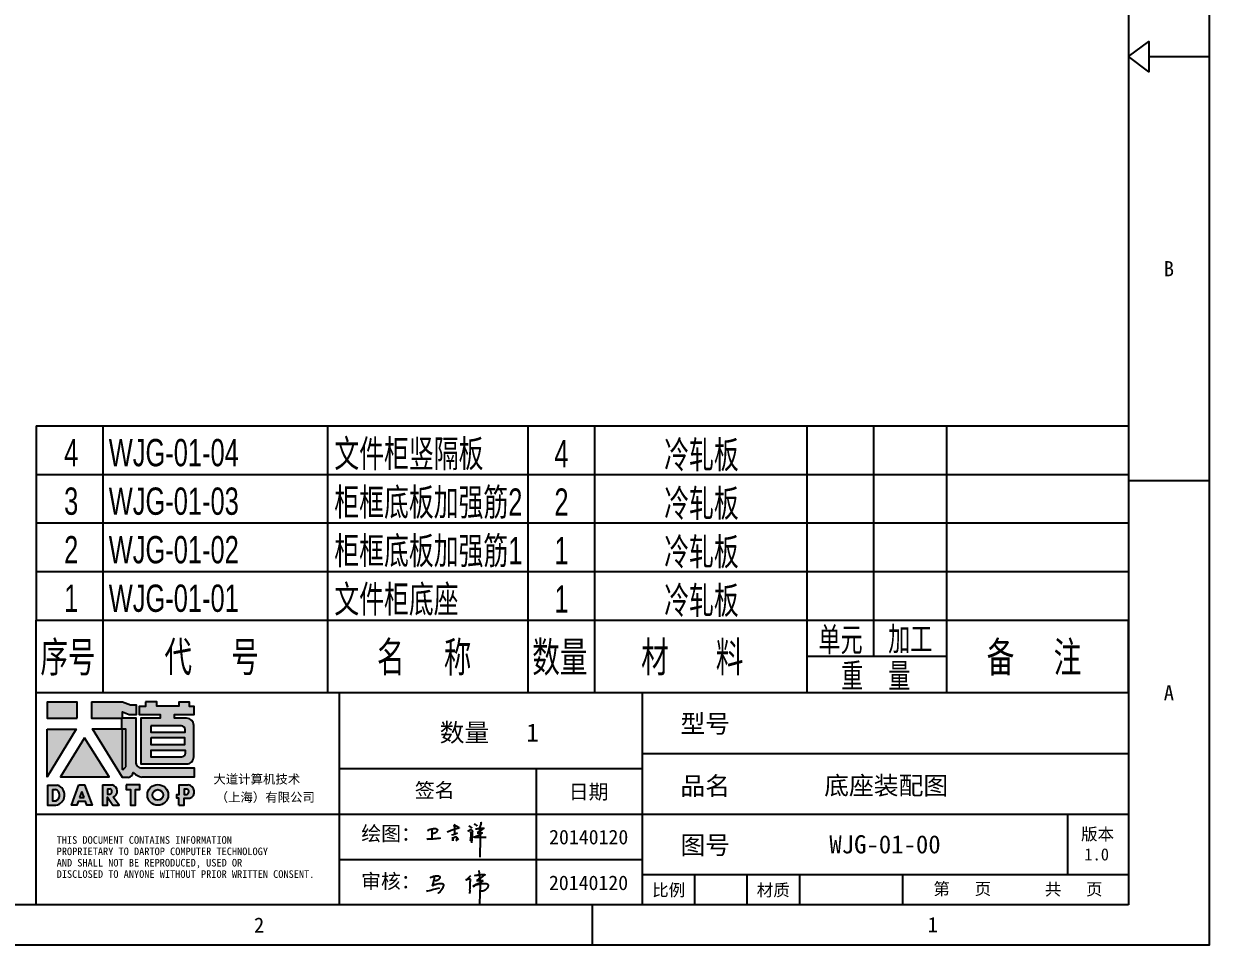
# Model space of a CAD drawing. Header units: millimetres. Extents: x 10653 to 40244, y 19163 to 29561.
# Drawn here: x 19958 to 21330, y 21676 to 22744 of the extents above; entities that cross this region are included whole.
import ezdxf
from ezdxf.enums import TextEntityAlignment as Align

# ---------------------------------------------------------------- set-up
doc = ezdxf.new("R2010")
doc.units = ezdxf.units.MM
for name, color, linetype in [('1轮廓实线层', 7, 'Continuous'), ('2细线层', 4, 'Continuous'), ('4', 7, 'Continuous'), ('6文字层', 3, 'Continuous'), ('print', 30, 'Continuous'), ('图框层', 7, 'Continuous')]:
    doc.layers.add(name, color=color, linetype=linetype)
doc.styles.add('Dartop', font='')
doc.styles.add('hzHT', font='simhei.ttf')
doc.styles.add('PC_TEXTSTYLE', font='arial.ttf', dxfattribs={"width": 0.8})
doc.styles.get('Dartop').set_extended_font_data('FangSong_GB2312')

# ---------------------------------------------------------------- blocks, each defined once
blk = doc.blocks.new('dadao')
for p, q in [((48, 19.2), (44.9, 10.4)), ((51.2, 10.4), (48, 19.2)), ((44.9, 10.4), (51.2, 10.4))]:
    blk.add_line(p, q)
for points in [[(41.8, 121.6), (41.8, 143.7), (-0.4, 143.7), (-0.4, 121.6), (41.8, 121.6)], [(104.8, 122), (104.8, 130.3), (114.1, 126.3), (124.2, 126.3), (124.2, 139.6), (115.9, 139.6), (105.1, 143.9), (61.5, 143.9)], [(61.7, 144), (61.7, 121.3), (103.9, 121.3)], [(113.4, 38.7), (105.1, 38.7), (63, 106.5), (103.9, 106.5), (103.9, 120.9), (103.9, 121.3)], [(109.7, 53.6), (109.7, 106.2), (104.3, 106.2), (104.3, 50.4), (106.6, 50.4)], [(144.6, 94.4), (144.6, 84.8), (192, 84.8), (192, 94.1), (144.9, 94.1)], [(120.2, 45), (119.5, 45), (119.5, 44.6)], [(0, 28), (0, 0), (11.8, 0)], [(0.1, 28), (14, 28)], [(7.1, 21.8), (7.1, 6.1), (12, 6.1)], [(7.1, 21.8), (11.4, 21.8)], [(76.8, 28.2), (76.8, 0), (84.1, 0), (84.1, 11.1), (91.6, -0.1), (100.3, -0.1), (91.7, 11.1)], [(76.8, 28.2), (90.6, 28.2)], [(84, 22.7), (84, 15.3), (87.2, 15.3)], [(84, 22.7), (87.3, 22.7)], [(183.7, 0), (183.7, 9.6), (180.6, 9.6), (180.6, 14.9), (183.8, 14.9), (183.8, 28.1), (196.1, 28.1), (196.5, 28.1)], [(194.9, 22.3), (190.8, 22.3), (190.8, 15), (194.4, 15)], [(183.7, 0), (190.9, 0), (190.9, 9.6), (198.8, 9.6)]]:
    blk.add_lwpolyline(points)
blk.add_lwpolyline([(137.1, 144.2), (137.1, 137.9), (128.3, 137.9), (128.3, 126.5), (157.3, 126.5), (157.3, 121.5), (130.3, 121.5), (130.3, 57.5), (194.4, 57.5, 0.414214), (204.4, 67.5), (204.4, 111.3, 0.414214), (194.4, 121.3), (177.5, 121.3), (177.5, 126.3), (204.7, 126.3), (204.7, 137.7), (198.2, 137.7), (198.2, 143.9), (183.3, 143.9), (183.3, 138), (153, 138), (153, 144.2), (137.1, 144.2)], format="xyb", close=True)
for points in [[(104.8, 122), (123.4, 122), (123.4, 60, 0.414214), (131.4, 52), (204.8, 52), (204.8, 39.1), (131.7, 39.1)], [(144.3, 110.8), (144.3, 101.8), (192.3, 101.8), (192.3, 105.5, 0.414214), (187.3, 110.5), (144.3, 110.5)], [(144.6, 77), (144.6, 67.5), (187.6, 67.5, 0.414214), (192.6, 72.5), (192.6, 76.4), (144.6, 76.4)]]:
    blk.add_lwpolyline(points, format="xyb")
for points in [[(-0.3, 106.2), (40.4, 106.2), (-0.3, 39.7), (-0.3, 106.2)], [(51.7, 94.1), (18.4, 39.3), (86.2, 39.3)], [(43.8, 28.2), (51.8, 28.2), (62.6, -0.1), (55, -0.1), (53.2, 5), (42.9, 5), (41.1, 0), (33.6, 0)], [(110, 28.1), (110, 21.9), (116, 21.9), (116, -0.1), (123.2, -0.1), (123.2, 22), (129.2, 22), (129.2, 28.1), (110, 28.1)]]:
    blk.add_lwpolyline(points, close=True)
for radius in [14.5, 7.44]:
    blk.add_circle((154.2, 14.2), radius)
for centre, radius, start, end in [((99.2, 60.7), 12.6, 305.6399, 325.969), ((111.6, 46.7), 8.19, 282.9811, 347.6627), ((136, 61.7), 22.9, 226.7358, 259.3209), ((8.5, 13.9), 8.49, 294.2143, 69.7177), ((9.6, 14.2), 14.4, 278.6604, 72.3203), ((86.4, 19), 3.8, 282.527, 76.7196), ((88.6, 19.4), 8.95, 290.6073, 77.2124), ((193.7, 18.7), 3.8, 280.9891, 72.5513), ((195.7, 18.6), 9.51, 288.8959, 85.2442)]:
    blk.add_arc(centre, radius, start, end)
blk = doc.blocks.new('PC_MXB_BLOCK')
at = {"layer": '1轮廓实线层'}
for p, q in [((-180, 8), (-180, 0)), ((0, 8), (0, 0))]:
    blk.add_line(p, q, dxfattribs=at)
at = {"layer": '2细线层'}
for p, q in [((-180, 8), (0, 8)), ((-169, 8), (-169, 0)), ((-132, 8), (-132, 0)), ((-99, 8), (-99, 0)), ((-88, 8), (-88, 0)), ((-53, 8), (-53, 0)), ((-42, 8), (-42, 0)), ((-30, 8), (-30, 0)), ((-180, 0), (0, 0))]:
    blk.add_line(p, q, dxfattribs=at)
at = {"layer": '6文字层', "style": 'PC_TEXTSTYLE'}
for tag, width, p, p2 in [('序号', 0.769182, (-178.38, 1.35), (-170.09, 1.35)), ('代号', 3.14773, (-168.05, 1.35), (-134.11, 1.35)), ('名称', 2.802424, (-130.87, 1.2), (-100.28, 1.2)), ('数量', 0.817449, (-97.88, 1.2), (-89, 1.2)), ('材料', 2.943328, (-86.43, 1.01), (-54.3, 1.01)), ('单重', 0.854038, (-52.21, 0.89), (-43, 0.89)), ('总重', 0.958888, (-41.2, 1.27), (-30.86, 1.27)), ('备注', 2.494074, (-28.61, 1.02), (-1.16, 1.02))]:
    blk.add_attdef(tag, text='', height=4.5, dxfattribs=dict(at, width=width)).set_placement(p, p2, align=Align.FIT)
blk = doc.blocks.new('PC_MXBTITLERECORD')
at = {"layer": '1轮廓实线层'}
for p, q in [((-180, 0), (-180, 12)), ((0, 0), (0, 12))]:
    blk.add_line(p, q, dxfattribs=at)
at = {"layer": '2细线层'}
for p, q in [((-169, 12), (-169, 0)), ((-132, 12), (-132, 0)), ((-99, 12), (-99, 0)), ((-88, 12), (-88, 0)), ((-53, 12), (-53, 0)), ((-42, 12), (-42, 6)), ((-30, 12), (-30, 0)), ((-30, 6), (-53, 6))]:
    blk.add_line(p, q, dxfattribs=at)
at = {"style": 'PC_TEXTSTYLE', "flags": 1}
blk.add_attdef('Fo oFShowMe', (-53, 6), '', height=0.00000005, dxfattribs=at)
at = {"layer": '6文字层', "style": 'PC_TEXTSTYLE', "width": 0.667}
for s, height, p in [('单元', 4, (-47.45, 8.84)), ('加工', 4, (-35.96, 8.94)), ('序号', 5, (-174.77, 6)), ('代     号', 5, (-151.09, 6)), ('名     称', 5, (-116.06, 6)), ('数量', 5, (-93.71, 6)), ('材      料', 5, (-71.89, 6)), ('备     注', 5, (-15.57, 6)), ('重    量', 4, (-41.65, 2.94))]:
    blk.add_text(s, height=height, dxfattribs=at).set_placement(p, align=Align.MIDDLE)
blk = doc.blocks.new('h')
for p, q in [((20773.3, -2331.8), (20775.3, -2338.7)), ((20789.1, -2340.9), (20773.5, -2331.9)), ((20768.1, -2360.9), (20773, -2359.1)), ((20773, -2359.1), (20784.1, -2355.2)), ((20775.3, -2338.7), (20775.6, -2351.2)), ((20775.6, -2351.2), (20775.5, -2357.3)), ((20845.7, -2343.5), (20848.4, -2353)), ((20848.4, -2353), (20848.9, -2370.3)), ((20769.5, -2366.9), (20769.8, -2370.6)), ((20769.8, -2370.6), (20770.9, -2378)), ((20770.9, -2378), (20771.5, -2370.6)), ((20772.4, -2369.3), (20774.9, -2367.8)), ((20782.2, -2369.2), (20780, -2377.1)), ((20780, -2377.1), (20788.3, -2371.3)), ((20780.1, -2366.4), (20780.8, -2366.4)), ((20781.9, -2367.4), (20782.2, -2369.2)), ((20848.9, -2370.3), (20847.9, -2424))]:
    blk.add_line(p, q)
for points in [[(20832.1, -2329.2, -0.053561), (20834.9, -2330.3, -0.075272), (20836.7, -2331.5, -0.005295), (20837.8, -2332.6, -0.009337), (20838.5, -2333.3, -0.026146), (20839, -2334, -0.016644), (20839.8, -2335.1)], [(20847.6, -2340.2, 0.021784), (20849.6, -2335.9, 0.028296), (20850.8, -2332.4, 0.008136), (20851.9, -2328.2, 0.028913), (20852.2, -2327, 0.08193), (20852.1, -2325.9, 0.075058), (20851.7, -2324.7, 0.275043)], [(20699.1, -2348.2, -0.029745), (20704.6, -2345.4, -0.046842), (20708.4, -2344.2, -0.00919), (20714.3, -2343, -0.018517), (20717.2, -2342.5, -0.037841), (20720.3, -2342.4, -0.039541), (20723.2, -2342.8, -0.149785), (20726, -2344.3, -0.204935), (20726.9, -2346.6, -0.074872), (20726.5, -2348.3, -0.061615), (20725.6, -2350.3, -0.034204), (20723.8, -2352.6, -0.045776), (20722.3, -2354.1, -0.054985), (20720.4, -2355.3, -0.036348), (20717.3, -2356.5, -0.067752), (20715.7, -2356.8, -0.043553), (20713.2, -2356.7)], [(20755, -2351.9, -0.024077), (20759.9, -2350.1, -0.013147), (20768.7, -2346.5, -0.00522), (20775.4, -2344.1, -0.018517), (20777.3, -2343.4, -0.008274), (20786.3, -2341, -0.039541), (20788.3, -2340.8, -0.079216), (20789.4, -2341, -0.204935)], [(20813.5, -2350.1, 0.007348), (20815.9, -2348.7, 0.008421), (20818, -2347.3, 0.009459), (20819.7, -2346.2, -0.016325), (20820.7, -2345.5, -0.173771), (20821.8, -2345.3, -0.085159), (20823.9, -2346, -0.125883), (20826, -2347.9, -0.160659), (20826.6, -2350.1, -0.010447), (20826.5, -2352.3, -0.008247), (20826.2, -2355.1, -0.002698), (20825.3, -2374, 0.001562), (20823.9, -2383.7, 0.016137)], [(20816.8, -2335, -0.053561), (20819.6, -2336.1, -0.075272), (20821.3, -2337.3, -0.005295), (20822.5, -2338.5, -0.009337), (20823.1, -2339.1, -0.026146), (20823.7, -2339.8, -0.016644), (20824.5, -2340.9)], [(20836, -2343.7, -0.02797), (20842.1, -2342.6, -0.048868), (20845.6, -2342.2, -0.00919), (20851.1, -2341.4, -0.018517), (20853.9, -2341.1, -0.037841), (20856.7, -2341.2, -0.039541), (20859.4, -2341.6, -0.018282), (20840.6, -2354.7, -0.000937)], [(20696.6, -2372.4, 0.002073), (20710.6, -2371.9, 0.016137), (20719.6, -2371.3, 0.008314), (20736.9, -2369.3)]]:
    blk.add_lwpolyline(points, format="xyb")
for points in [[(20711.3, -2343.5), (20711.3, -2343.5), (20711.5, -2355.8), (20710.7, -2368), (20710.6, -2371.9)], [(20821.5, -2350.6), (20822.4, -2359.2), (20822.2, -2364.9), (20821.7, -2369), (20821.3, -2376.3), (20823.6, -2368.5), (20827.2, -2366.3), (20829.5, -2366.3)], [(20840.6, -2354.7), (20850, -2354.7), (20855, -2354.3), (20845.9, -2361.1), (20840.5, -2364), (20833, -2367.5), (20863.2, -2367.4), (20865.9, -2367.3)]]:
    blk.add_lwpolyline(points)
for centre, radius, start, end in [((20773.7, -2371.2), 2.3, 121.9907, 163.6016), ((20787.5, -2406), 40.3, 100.6183, 108.2482), ((20780.8, -2367.6), 1.15, 9.4675, 90)]:
    blk.add_arc(centre, radius, start, end)
blk = doc.blocks.new('马伟')
for p, q in [((-966.61, 33464.64), (-966.18, 33461.02)), ((-967.75, 33458.39), (-969.23, 33457.58)), ((-966.68, 33458.96), (-967.75, 33458.39)), ((-967.69, 33460.16), (-965.8, 33460.16)), ((-964.79, 33460.25), (-966.68, 33458.96)), ((-966.11, 33458.34), (-966.27, 33450.03)), ((-966.18, 33461.02), (-966.11, 33458.34)), ((-965.8, 33460.16), (-964.79, 33460.25))]:
    blk.add_line(p, q)
for points in [[(-988.1, 33461.47, -0.029745), (-987.24, 33461.9, -0.046842), (-986.65, 33462.09, -0.00919), (-985.74, 33462.27, -0.018517), (-985.28, 33462.34, -0.037841), (-984.81, 33462.35, -0.039541), (-984.36, 33462.3, -0.149785), (-983.92, 33462.06, -0.204935), (-983.79, 33461.71, -0.074872), (-983.84, 33461.44, -0.061615), (-983.99, 33461.13, -0.034204), (-984.26, 33460.78, -0.045776), (-984.5, 33460.55, -0.054985), (-984.79, 33460.36, -0.036348), (-985.28, 33460.17, -0.067752), (-985.52, 33460.13, -0.043553), (-985.9, 33460.15)], [(-968.61, 33462.39, -0.02797), (-967.39, 33462.61, -0.048868), (-966.69, 33462.69, -0.00919), (-965.57, 33462.85, -0.018517), (-965.02, 33462.9, -0.037841), (-964.45, 33462.89, -0.039541), (-963.91, 33462.8, -0.018282), (-967.69, 33460.16, -0.000937)], [(-969.23, 33457.58, -0.029745), (-967.89, 33458.26, -0.046842), (-966.97, 33458.55, -0.00919), (-965.55, 33458.84, -0.018517), (-964.84, 33458.94, -0.037841), (-964.1, 33458.97, -0.039541), (-963.4, 33458.88, -0.149785), (-962.72, 33458.51, -0.204935), (-962.51, 33457.97, -0.074872), (-962.59, 33457.54, -0.061615), (-962.82, 33457.07, -0.034204), (-963.24, 33456.51, -0.045776), (-963.62, 33456.15, -0.054985), (-964.07, 33455.86, -0.036348), (-964.83, 33455.56, -0.067752), (-965.21, 33455.5, -0.043553), (-965.8, 33455.53)]]:
    blk.add_lwpolyline(points, format="xyb")
blk.add_lwpolyline([(-986.2, 33462.18), (-986.2, 33462.18), (-986.48, 33460.41), (-986.96, 33458.75), (-987.27, 33457.73)])
for centre, radius, start, end in [((-1024.37, 33516.09), 76.26, 313.3661, 315.2961), ((-1060.51, 33743.61), 296.64, 283.9189, 284.9715), ((-982.39, 33449.28), 9.75, 113.2024, 120.0175), ((-984.68, 33454.62), 3.94, 102.4749, 113.2024), ((-978.97, 33428.8), 30.39, 100.3687, 102.4749), ((-983.09, 33451.33), 7.49, 96.1253, 100.3687), ((-983.49, 33455.04), 3.75, 87.457, 96.1253), ((-983.47, 33455.36), 3.43, 78.3996, 87.457), ((-987.67, 33459.4), 5.64, 324.0948, 331.3784), ((-982.99, 33457.72), 1.02, 44.3247, 78.3996), ((-983.29, 33457.19), 0.754, 319.5731, 337.4855), ((-985.37, 33458.85), 3.39, 324.9107, 333.3484), ((-983.72, 33458.23), 1.65, 326.7678, 340.871), ((-982.66, 33458.04), 0.567, 357.9984, 44.3247), ((-983.22, 33458.06), 1.12, 340.871, 357.9984), ((-979.68, 33473.45), 14.92, 299.2655, 300.9495), ((-945.89, 33348.42), 115.17, 102.4659, 103.2053), ((-970.74, 33460.39), 0.488, 52.3757, 91.2912), ((-1399.63, 33474.22), 429.46, 357.5657, 358.0573), ((-970.9, 33460.46), 0.559, 357.1968, 33.7052), ((-983.48, 33461.29), 13.17, 352.9125, 354.8027), ((-978.54, 33460.84), 8.21, 354.8027, 357.1968), ((-990.31, 33458.65), 3.19, 281.077, 291.2126), ((-985.32, 33457.16), 2.51, 283.8163, 294.0305), ((-984.78, 33455.92), 1.16, 294.8364, 309.9011), ((-1000.24, 33470.18), 22.19, 316.9196, 320.5887), ((-729.89, 33419.63), 243.4, 171.4102, 171.7681)]:
    blk.add_arc(centre, radius, start, end)

msp = doc.modelspace()

# ---------------------------------------------------------------- hatches: boundary and pattern name
for points in [[(20019.804, 21957.777), (19984.811, 21957.777), (19984.811, 21939.494), (20019.804, 21939.494)], [(20018.678, 21926.703), (19984.905, 21926.703), (19984.905, 21871.561)], [(20028.039, 21916.696), (20000.432, 21871.194), (20056.648, 21871.194)], [(20092.343, 21861.883), (20076.367, 21861.883), (20076.367, 21856.815), (20081.352, 21856.815), (20081.352, 21838.55), (20087.32, 21838.55), (20087.32, 21856.827), (20092.343, 21856.827)]]:
    msp.add_hatch(color=0).paths.add_polyline_path(points)
h = msp.add_hatch(color=0)
h.paths.add_polyline_path([(20072.098, 21946.666), (20079.821, 21943.329), (20088.171, 21943.329), (20088.171, 21954.38), (20081.283, 21954.38), (20072.307, 21957.925), (20036.339, 21957.925), (20036.339, 21939.235), (20071.335, 21939.235), (20071.335, 21938.857), (20071.335, 21926.912), (20037.399, 21926.912), (20072.305, 21870.737), (20079.217, 21870.737, 0.27937482), (20084.263, 21875.644), (20084.263, 21875.902), (20084.872, 21875.902, 0.14314537), (20094.388, 21871.06), (20155.043, 21871.06), (20155.043, 21881.714), (20094.13, 21881.714, -0.41421356), (20087.495, 21888.348), (20087.495, 21939.826), (20072.098, 21939.826)])
h.paths.add_polyline_path([(20071.688, 21926.673), (20076.135, 21926.672), (20076.135, 21883.073, -0.08893574), (20073.558, 21880.422), (20071.672, 21880.422)], flags=16)
h = msp.add_hatch(color=0)
h.paths.add_polyline_path([(20154.938, 21952.833), (20149.542, 21952.833), (20149.542, 21957.967), (20137.206, 21957.967), (20137.206, 21953.09), (20112.023, 21953.09), (20112.023, 21958.224), (20098.833, 21958.224), (20098.833, 21952.995), (20091.545, 21952.995), (20091.545, 21943.531), (20115.595, 21943.531), (20115.595, 21939.345), (20093.185, 21939.345), (20093.185, 21886.347), (20146.388, 21886.347, 0.41421356), (20154.681, 21894.641), (20154.681, 21930.934, 0.41421356), (20146.388, 21939.228), (20132.324, 21939.228), (20132.324, 21943.335), (20154.938, 21943.335)])
h.paths.add_polyline_path([(20140.512, 21930.243, -0.41421356), (20144.659, 21926.097), (20144.659, 21923.056), (20104.827, 21923.056), (20104.827, 21930.243)], flags=16)
h.paths.add_polyline_path([(20144.401, 21916.638), (20144.401, 21908.937), (20105.084, 21908.937), (20105.084, 21916.638)], flags=16)
h.paths.add_polyline_path([(20144.915, 21902.006), (20144.915, 21898.708, -0.41421356), (20140.769, 21894.562), (20105.084, 21894.562), (20105.084, 21902.006)], flags=16)
h = msp.add_hatch(color=0)
h.paths.add_polyline_path([(19996.739, 21861.8), (19985.153, 21861.8), (19985.153, 21838.619), (19994.911, 21838.619, 0.79301591)])
h.paths.add_polyline_path([(19995.083, 21843.695), (19991.032, 21843.695), (19991.032, 21856.724), (19994.636, 21856.724, -0.67136089)], flags=16)
h = msp.add_hatch(color=0)
h.paths.add_polyline_path([(20028.127, 21861.991), (20021.515, 21861.991), (20013.011, 21838.594), (20019.275, 21838.594), (20020.748, 21842.741), (20029.233, 21842.741), (20030.739, 21838.544), (20037.053, 21838.544)])
h.paths.add_polyline_path([(20027.612, 21847.21), (20022.355, 21847.21), (20024.935, 21854.562)], flags=16)
h = msp.add_hatch(color=0)
h.paths.add_polyline_path([(20060.267, 21861.975), (20048.872, 21861.975), (20048.872, 21838.581), (20054.893, 21838.581), (20054.893, 21847.855), (20061.083, 21838.498), (20068.359, 21838.498), (20061.236, 21847.796, 0.74405494)])
h.paths.add_polyline_path([(20054.838, 21851.318), (20054.838, 21857.461), (20057.53, 21857.461, -0.79680897), (20057.489, 21851.318)], flags=16)
h = msp.add_hatch(color=0)
h.paths.add_polyline_path([(20101.028, 21850.362, 1), (20125.05, 21850.362, 1)])
h.paths.add_polyline_path([(20119.209, 21850.362, -1), (20106.869, 21850.362, -1)], flags=16)
h = msp.add_hatch(color=0)
h.paths.add_polyline_path([(20148.09, 21861.919), (20147.745, 21861.919), (20137.586, 21861.919), (20137.586, 21851.001), (20134.891, 21851.001), (20134.891, 21846.57), (20137.543, 21846.57), (20137.543, 21838.622), (20143.473, 21838.622), (20143.473, 21846.601), (20149.989, 21846.601, 0.81230381)])
h.paths.add_polyline_path([(20143.385, 21851.032), (20143.385, 21857.138), (20146.76, 21857.138, -0.77821343), (20146.415, 21851.032)], flags=16)

# ---------------------------------------------------------------- linework, layer by layer
at = {"color": 0}
for p, q in [((21236.803, 23687.922), (21236.803, 21723.03)), ((21260.194, 22705.476), (21330.369, 22705.476)), ((21330.369, 22214.253), (21236.803, 22214.253)), ((21236.803, 21968.642), (19972.239, 21968.642)), ((19972.239, 21723.03), (19972.239, 21968.642)), ((20323.112, 21968.642), (20323.112, 21723.03)), ((20673.986, 21723.03), (20673.986, 21968.642)), ((20673.986, 21898.467), (21236.803, 21898.467)), ((20323.112, 21880.923), (20673.986, 21880.923)), ((20551.18, 21880.923), (20551.18, 21723.03)), ((19972.239, 21828.292), (20323.112, 21828.292)), ((20323.112, 21828.292), (21236.803, 21828.292)), ((21166.628, 21758.117), (21166.628, 21828.292)), ((20323.112, 21775.661), (20673.986, 21775.661)), ((20673.986, 21758.117), (21236.803, 21758.117)), ((20734.633, 21723.03), (20734.633, 21758.117)), ((20795.281, 21723.03), (20795.281, 21758.117)), ((20856.425, 21723.03), (20856.425, 21758.117)), ((20975.579, 21723.03), (20975.579, 21758.117)), ((21236.803, 21723.03), (18451.849, 21723.03)), ((20616.247, 21676.247), (20616.247, 21723.03))]:
    msp.add_line(p, q, dxfattribs=at)
msp.add_lwpolyline([(21236.803, 22705.476), (21260.194, 22723.02), (21260.194, 22687.932), (21236.803, 22705.476)], close=True, dxfattribs=at)
at = {"layer": 'print'}
msp.add_lwpolyline([(18358.283, 23734.705), (21330.369, 23734.705), (21330.369, 21676.247), (18358.283, 21676.247)], close=True, dxfattribs=at)

# ---------------------------------------------------------------- block references
at = {"color": 0}
for name, p, xscale, yscale, zscale in [('dadao', (19985.153, 21838.619), 0.8293373375670361, 0.8293373375670361, 0.8293373375670361), ('h', (12019.749, 22762.728), 0.4060882529642176, 0.4060882529642176, 0.4060882529642176)]:
    msp.add_blockref(name, p, dxfattribs=dict(at, xscale=xscale, yscale=yscale, zscale=zscale))
at = {"xscale": 2.6208, "yscale": 2.6208, "zscale": 2.6208}
msp.add_blockref('马伟', (23018.043, -65941.265), dxfattribs=at)
at = {"layer": '图框层'}
ref = msp.add_blockref('PC_MXB_BLOCK', (21236.803, 22221.554), dxfattribs=dict(at, xscale=7.025356800000001, yscale=7.025356800000001, zscale=7.025356800000001))
ref.add_attrib('材料', '冷轧板', dxfattribs={"layer": '6文字层', "height": 31.6141, "style": 'PC_TEXTSTYLE', "width": 0.667}).set_placement((20742.438, 22228.652), align=Align.CENTER)
ref.add_attrib('代号', 'WJG-01-04', (20056.214, 22231.031), dxfattribs={"layer": '6文字层', "height": 31.6141, "style": 'PC_TEXTSTYLE', "width": 0.667})
ref.add_attrib('序号', '4', dxfattribs={"layer": '6文字层', "height": 31.614, "style": 'PC_TEXTSTYLE', "width": 0.667}).set_placement((20012.74, 22231.031), align=Align.CENTER)
ref.add_attrib('名称', '文件柜竖隔板', (20317.418, 22229.953), dxfattribs={"layer": '6文字层', "height": 31.6141, "style": 'PC_TEXTSTYLE', "width": 0.667})
ref.add_attrib('数量', '4', dxfattribs={"layer": '6文字层', "height": 31.614, "style": 'PC_TEXTSTYLE', "width": 0.667}).set_placement((20580.354, 22229.953), align=Align.CENTER)
ref = msp.add_blockref('PC_MXB_BLOCK', (21236.803, 22165.352), dxfattribs=dict(at, xscale=7.025356800000001, yscale=7.025356800000001, zscale=7.025356800000001))
ref.add_attrib('材料', '冷轧板', dxfattribs={"layer": '6文字层', "height": 31.6141, "style": 'PC_TEXTSTYLE', "width": 0.667}).set_placement((20742.438, 22172.45), align=Align.CENTER)
ref.add_attrib('代号', 'WJG-01-03', (20056.214, 22174.828), dxfattribs={"layer": '6文字层', "height": 31.6141, "style": 'PC_TEXTSTYLE', "width": 0.667})
ref.add_attrib('序号', '3', dxfattribs={"layer": '6文字层', "height": 31.614, "style": 'PC_TEXTSTYLE', "width": 0.667}).set_placement((20012.74, 22174.828), align=Align.CENTER)
ref.add_attrib('名称', '柜框底板加强筋2', (20317.418, 22173.75), dxfattribs={"layer": '6文字层', "height": 31.6141, "style": 'PC_TEXTSTYLE', "width": 0.667})
ref.add_attrib('数量', '2', dxfattribs={"layer": '6文字层', "height": 31.614, "style": 'PC_TEXTSTYLE', "width": 0.667}).set_placement((20580.354, 22173.75), align=Align.CENTER)
ref = msp.add_blockref('PC_MXB_BLOCK', (21236.803, 22109.149), dxfattribs=dict(at, xscale=7.025356800000001, yscale=7.025356800000001, zscale=7.025356800000001))
ref.add_attrib('材料', '冷轧板', dxfattribs={"layer": '6文字层', "height": 31.6141, "style": 'PC_TEXTSTYLE', "width": 0.667}).set_placement((20742.438, 22116.247), align=Align.CENTER)
ref.add_attrib('代号', 'WJG-01-02', (20056.214, 22118.625), dxfattribs={"layer": '6文字层', "height": 31.6141, "style": 'PC_TEXTSTYLE', "width": 0.667})
ref.add_attrib('序号', '2', dxfattribs={"layer": '6文字层', "height": 31.614, "style": 'PC_TEXTSTYLE', "width": 0.667}).set_placement((20012.74, 22118.625), align=Align.CENTER)
ref.add_attrib('名称', '柜框底板加强筋1', (20317.418, 22117.547), dxfattribs={"layer": '6文字层', "height": 31.6141, "style": 'PC_TEXTSTYLE', "width": 0.667})
ref.add_attrib('数量', '1', dxfattribs={"layer": '6文字层', "height": 31.614, "style": 'PC_TEXTSTYLE', "width": 0.667}).set_placement((20580.354, 22117.547), align=Align.CENTER)
ref = msp.add_blockref('PC_MXB_BLOCK', (21236.803, 22052.946), dxfattribs=dict(at, xscale=7.025356800000001, yscale=7.025356800000001, zscale=7.025356800000001))
ref.add_attrib('材料', '冷轧板', dxfattribs={"layer": '6文字层', "height": 31.6141, "style": 'PC_TEXTSTYLE', "width": 0.667}).set_placement((20742.438, 22060.044), align=Align.CENTER)
ref.add_attrib('代号', 'WJG-01-01', (20056.214, 22062.422), dxfattribs={"layer": '6文字层', "height": 31.6141, "style": 'PC_TEXTSTYLE', "width": 0.667})
ref.add_attrib('序号', '1', dxfattribs={"layer": '6文字层', "height": 31.614, "style": 'PC_TEXTSTYLE', "width": 0.667}).set_placement((20012.74, 22062.422), align=Align.CENTER)
ref.add_attrib('名称', '文件柜底座', (20317.418, 22061.344), dxfattribs={"layer": '6文字层', "height": 31.6141, "style": 'PC_TEXTSTYLE', "width": 0.667})
ref.add_attrib('数量', '1', dxfattribs={"layer": '6文字层', "height": 31.614, "style": 'PC_TEXTSTYLE', "width": 0.667}).set_placement((20580.354, 22061.344), align=Align.CENTER)
at = {"layer": '图框层', "xscale": 7.025356800000001, "yscale": 7.025356800000001, "zscale": 7.025356800000001}
msp.add_blockref('PC_MXBTITLERECORD', (21236.803, 21968.642), dxfattribs=at)

# ---------------------------------------------------------------- texts
at = {"color": 0}
for s, height, style, p in [('B', 17.544, 'Dartop', (21283.586, 22459.864)), ('A', 17.544, 'Dartop', (21283.586, 21968.642)), ('数量   1', 21.0524, 'hzHT', (20496.662, 21922.635)), ('型号', 21.0524, 'hzHT', (20746.802, 21932.941)), ('签名', 16.8419, 'hzHT', (20433.616, 21855.75)), ('品名', 21.0524, 'hzHT', (20746.802, 21860.892)), ('底座装配图', 21.0524, 'hzHT', (20956.317, 21861.287)), ('日期', 16.8419, 'hzHT', (20611.703, 21854.023)), ('版本', 14.0349, 'hzHT', (21201.039, 21805.005)), ('20140120', 16.8419, 'hzHT', (20611.877, 21801.6)), ('图号', 21.0524, 'hzHT', (20746.802, 21792.291)), ('WJG-01-00', 21.0524, 'hzHT', (20954.93, 21793.207)), ('1.0', 14.0349, 'hzHT', (21199.984, 21781.562)), ('20140120', 16.8419, 'hzHT', (20611.663, 21748.627)), ('比例', 14.0349, 'hzHT', (20704.453, 21740.208)), ('材质', 14.0349, 'hzHT', (20825.532, 21740.208)), ('第   页', 14.0349, 'hzHT', (21044.41, 21741.664)), ('共   页', 14.0349, 'hzHT', (21173.333, 21741.153)), ('2', 17.544, 'Dartop', (20230.287, 21699.639)), ('1', 17.544, 'Dartop', (21010.205, 21700.195))]:
    msp.add_text(s, height=height, dxfattribs=dict(at, style=style)).set_placement(p, align=Align.MIDDLE_CENTER)
at = {"color": 0, "style": 'hzHT'}
for s, height, p in [('绘图：', 16.8419, (20348.595, 21797.276)), ('THIS DOCUMENT CONTAINS INFORMATION', 8.77184, (19995.921, 21793.82)), ('PROPRIETARY TO DARTOP COMPUTER TECHNOLOGY', 8.77184, (19995.921, 21780.662)), ('AND SHALL NOT BE REPRODUCED, USED OR', 8.77184, (19995.921, 21767.504)), ('DISCLOSED TO ANYONE WITHOUT PRIOR WRITTEN CONSENT.', 8.77184, (19995.921, 21754.346)), ('审核：', 16.8419, (20348.386, 21742.008))]:
    msp.add_text(s, height=height, dxfattribs=at).set_placement(p)
at = {"layer": '4', "color": 0, "style": 'hzHT'}
for s, p in [('大道计算机技术', (20177.346, 21863.492)), ('（上海）有限公司', (20179.995, 21842.513))]:
    msp.add_text(s, height=10.5262, dxfattribs=at).set_placement(p)

doc.saveas('drawing.dxf')
